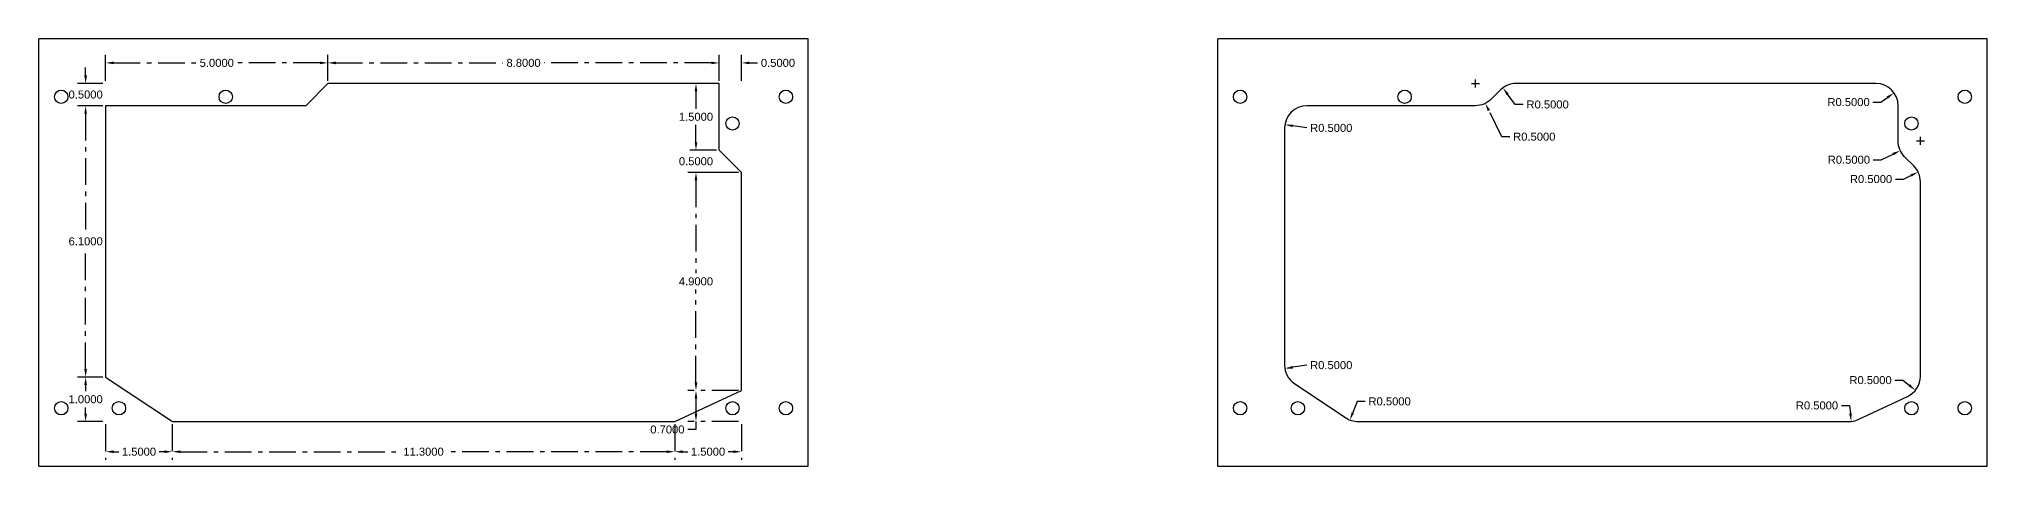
# Model space of a CAD drawing. Header units: millimetres. Extents: x 5 to 122, y 5 to 14.
# Drawn here: x 78.29 to 122.1, y 4.82 to 14.42 of the extents above; entities that cross this region are included whole.
import ezdxf

# ---------------------------------------------------------------- set-up
doc = ezdxf.new("R2010")
doc.units = ezdxf.units.MM
doc.header["$MEASUREMENT"] = 0
doc.linetypes.add('ACAD_ISO10W100', pattern=[18, 12, -3, 0, -3])
doc.layers.add('dim', color=3, linetype='ACAD_ISO10W100')
doc.layers.add('schita', color=2, linetype='Continuous')
doc.styles.get("Standard").update_dxf_attribs({"font": 'arial.ttf'})
doc.dimstyles.get("Standard").update_dxf_attribs({"dimtxt": 0.18, "dimasz": 0.18, "dimexe": 0.18, "dimexo": 0.0625, "dimgap": 0.09, "dimtad": 0, "dimtih": 1, "dimtoh": 1, "dimdec": 4, "dimzin": 0, "dimdsep": 46, "dimtxsty": 'Standard', "dimcen": 0.09, "dimadec": 0, "dimazin": 0, "dimtfac": 1, "dimtdec": 4, "dimtofl": 0, "dimtmove": 0, "dimatfit": 3, "dimfxl": 1, "dimtolj": 1, "dimtzin": 0, "dimarcsym": 0})

# ---------------------------------------------------------------- blocks, each defined once
blk = doc.blocks.new('*D22')
at = {"layer": 'dim', "color": 0, "lineweight": -2, "ltscale": 0.05, "transparency": 16777216}
for p, q in [((79.725, 12.919), (79.157, 12.919)), ((79.337, 12.739), (79.337, 10.051)), ((79.337, 6.999), (79.337, 9.687)), ((79.725, 6.819), (79.157, 6.819))]:
    blk.add_line(p, q, dxfattribs=at)
at = {"layer": 'dim', "color": 0, "ltscale": 0.05, "transparency": 16777216}
for points in [[(79.307, 12.739), (79.367, 12.739), (79.337, 12.919)], [(79.307, 6.999), (79.367, 6.999), (79.337, 6.819)]]:
    blk.add_solid(points, dxfattribs=at)
at = {"layer": 'dim', "color": 0, "ltscale": 0.05, "transparency": 16777216, "insert": (79.337, 9.869), "char_height": 0.18, "attachment_point": 5}
blk.add_mtext('\\A1;6.1000', dxfattribs=at)
blk = doc.blocks.new('*D23')
at = {"layer": 'dim', "color": 0, "lineweight": -2, "ltscale": 0.05, "transparency": 16777216}
for p, q in [((79.725, 6.819), (79.157, 6.819)), ((79.337, 6.639), (79.337, 6.501)), ((79.337, 5.999), (79.337, 6.137)), ((79.725, 5.819), (79.157, 5.819))]:
    blk.add_line(p, q, dxfattribs=at)
at = {"layer": 'dim', "color": 0, "ltscale": 0.05, "transparency": 16777216}
for points in [[(79.307, 6.639), (79.367, 6.639), (79.337, 6.819)], [(79.307, 5.999), (79.367, 5.999), (79.337, 5.819)]]:
    blk.add_solid(points, dxfattribs=at)
at = {"layer": 'dim', "color": 0, "ltscale": 0.05, "transparency": 16777216, "insert": (79.337, 6.319), "char_height": 0.18, "attachment_point": 5}
blk.add_mtext('\\A1;1.0000', dxfattribs=at)
blk = doc.blocks.new('*D24')
at = {"layer": 'dim', "color": 0, "lineweight": -2, "ltscale": 0.05, "transparency": 16777216}
for p, q in [((81.287, 5.756), (81.287, 4.96)), ((92.587, 5.756), (92.587, 4.96)), ((81.467, 5.14), (86.412, 5.14)), ((92.407, 5.14), (87.462, 5.14))]:
    blk.add_line(p, q, dxfattribs=at)
at = {"layer": 'dim', "color": 0, "ltscale": 0.05, "transparency": 16777216}
for points in [[(81.467, 5.17), (81.467, 5.11), (81.287, 5.14)], [(92.407, 5.17), (92.407, 5.11), (92.587, 5.14)]]:
    blk.add_solid(points, dxfattribs=at)
at = {"layer": 'dim', "color": 0, "ltscale": 0.05, "transparency": 16777216, "insert": (86.937, 5.14), "char_height": 0.18, "attachment_point": 5}
blk.add_mtext('\\A1;11.3000', dxfattribs=at)
blk = doc.blocks.new('*D16')
at = {"layer": 'dim', "color": 0, "lineweight": -2, "ltscale": 0.05, "transparency": 16777216}
for p, q in [((79.337, 13.599), (79.337, 13.779)), ((79.725, 13.419), (79.157, 13.419)), ((79.725, 12.919), (79.157, 12.919)), ((79.337, 12.739), (79.337, 12.559))]:
    blk.add_line(p, q, dxfattribs=at)
at = {"layer": 'dim', "color": 0, "ltscale": 0.05, "transparency": 16777216}
for points in [[(79.307, 13.599), (79.367, 13.599), (79.337, 13.419)], [(79.307, 12.739), (79.367, 12.739), (79.337, 12.919)]]:
    blk.add_solid(points, dxfattribs=at)
at = {"layer": 'dim', "color": 0, "ltscale": 0.05, "transparency": 16777216, "insert": (79.337, 13.169), "char_height": 0.18, "attachment_point": 5}
blk.add_mtext('\\A1;0.5000', dxfattribs=at)
blk = doc.blocks.new('*D17')
at = {"layer": 'dim', "color": 0, "lineweight": -2, "ltscale": 0.05, "transparency": 16777216}
for p, q in [((79.787, 5.756), (79.787, 4.96)), ((81.287, 5.756), (81.287, 4.96)), ((79.967, 5.14), (80.082, 5.14)), ((81.107, 5.14), (80.992, 5.14))]:
    blk.add_line(p, q, dxfattribs=at)
at = {"layer": 'dim', "color": 0, "ltscale": 0.05, "transparency": 16777216}
for points in [[(79.967, 5.17), (79.967, 5.11), (79.787, 5.14)], [(81.107, 5.17), (81.107, 5.11), (81.287, 5.14)]]:
    blk.add_solid(points, dxfattribs=at)
at = {"layer": 'dim', "color": 0, "ltscale": 0.05, "transparency": 16777216, "insert": (80.537, 5.14), "char_height": 0.18, "attachment_point": 5}
blk.add_mtext('\\A1;1.5000', dxfattribs=at)
blk = doc.blocks.new('*D18')
at = {"layer": 'dim', "color": 0, "lineweight": -2, "ltscale": 0.05, "transparency": 16777216}
for p, q in [((92.587, 5.756), (92.587, 4.96)), ((94.087, 5.756), (94.087, 4.96)), ((92.767, 5.14), (92.882, 5.14)), ((93.907, 5.14), (93.792, 5.14))]:
    blk.add_line(p, q, dxfattribs=at)
at = {"layer": 'dim', "color": 0, "ltscale": 0.05, "transparency": 16777216}
for points in [[(92.767, 5.17), (92.767, 5.11), (92.587, 5.14)], [(93.907, 5.17), (93.907, 5.11), (94.087, 5.14)]]:
    blk.add_solid(points, dxfattribs=at)
at = {"layer": 'dim', "color": 0, "ltscale": 0.05, "transparency": 16777216, "insert": (93.337, 5.14), "char_height": 0.18, "attachment_point": 5}
blk.add_mtext('\\A1;1.5000', dxfattribs=at)
blk = doc.blocks.new('*D25')
at = {"layer": 'dim', "color": 0, "lineweight": -2, "ltscale": 0.05, "transparency": 16777216}
for p, q in [((93.587, 13.481), (93.587, 14.061)), ((94.087, 13.481), (94.087, 14.061)), ((93.407, 13.881), (93.227, 13.881)), ((94.267, 13.881), (94.447, 13.881))]:
    blk.add_line(p, q, dxfattribs=at)
at = {"layer": 'dim', "color": 0, "ltscale": 0.05, "transparency": 16777216}
for points in [[(93.407, 13.911), (93.407, 13.851), (93.587, 13.881)], [(94.267, 13.911), (94.267, 13.851), (94.087, 13.881)]]:
    blk.add_solid(points, dxfattribs=at)
at = {"layer": 'dim', "color": 0, "ltscale": 0.05, "transparency": 16777216, "insert": (94.91, 13.881), "char_height": 0.18, "attachment_point": 5}
blk.add_mtext('\\A1;0.5000', dxfattribs=at)
blk = doc.blocks.new('*D26')
at = {"layer": 'dim', "color": 0, "lineweight": -2, "ltscale": 0.05, "transparency": 16777216}
for p, q in [((84.787, 13.481), (84.787, 14.061)), ((93.587, 13.481), (93.587, 14.061)), ((84.967, 13.881), (88.724, 13.881)), ((93.407, 13.881), (89.651, 13.881))]:
    blk.add_line(p, q, dxfattribs=at)
at = {"layer": 'dim', "color": 0, "ltscale": 0.05, "transparency": 16777216}
for points in [[(84.967, 13.911), (84.967, 13.851), (84.787, 13.881)], [(93.407, 13.911), (93.407, 13.851), (93.587, 13.881)]]:
    blk.add_solid(points, dxfattribs=at)
at = {"layer": 'dim', "color": 0, "ltscale": 0.05, "transparency": 16777216, "insert": (89.187, 13.881), "char_height": 0.18, "attachment_point": 5}
blk.add_mtext('\\A1;8.8000', dxfattribs=at)
blk = doc.blocks.new('*D19')
at = {"layer": 'dim', "color": 0, "lineweight": -2, "ltscale": 0.05, "transparency": 16777216}
for p, q in [((79.787, 13.481), (79.787, 14.061)), ((84.787, 13.481), (84.787, 14.061)), ((79.967, 13.881), (81.824, 13.881)), ((84.607, 13.881), (82.75, 13.881))]:
    blk.add_line(p, q, dxfattribs=at)
at = {"layer": 'dim', "color": 0, "ltscale": 0.05, "transparency": 16777216}
for points in [[(79.967, 13.911), (79.967, 13.851), (79.787, 13.881)], [(84.607, 13.911), (84.607, 13.851), (84.787, 13.881)]]:
    blk.add_solid(points, dxfattribs=at)
at = {"layer": 'dim', "color": 0, "ltscale": 0.05, "transparency": 16777216, "insert": (82.287, 13.881), "char_height": 0.18, "attachment_point": 5}
blk.add_mtext('\\A1;5.0000', dxfattribs=at)
blk = doc.blocks.new('*D27')
at = {"layer": 'dim', "color": 0, "lineweight": -2, "ltscale": 0.05, "transparency": 16777216}
for p, q in [((93.525, 13.419), (92.885, 13.419)), ((93.065, 13.239), (93.065, 12.851)), ((93.065, 12.099), (93.065, 12.487)), ((93.525, 11.919), (92.885, 11.919))]:
    blk.add_line(p, q, dxfattribs=at)
at = {"layer": 'dim', "color": 0, "ltscale": 0.05, "transparency": 16777216}
for points in [[(93.035, 13.239), (93.095, 13.239), (93.065, 13.419)], [(93.035, 12.099), (93.095, 12.099), (93.065, 11.919)]]:
    blk.add_solid(points, dxfattribs=at)
at = {"layer": 'dim', "color": 0, "ltscale": 0.05, "transparency": 16777216, "insert": (93.065, 12.669), "char_height": 0.18, "attachment_point": 5}
blk.add_mtext('\\A1;1.5000', dxfattribs=at)
blk = doc.blocks.new('*D20')
at = {"layer": 'dim', "color": 0, "lineweight": -2, "ltscale": 0.05, "transparency": 16777216}
for p, q in [((93.065, 12.099), (93.065, 12.279)), ((93.525, 11.919), (92.885, 11.919)), ((93.525, 11.419), (92.885, 11.419)), ((93.065, 11.239), (93.065, 11.059))]:
    blk.add_line(p, q, dxfattribs=at)
at = {"layer": 'dim', "color": 0, "ltscale": 0.05, "transparency": 16777216}
for points in [[(93.035, 12.099), (93.095, 12.099), (93.065, 11.919)], [(93.035, 11.239), (93.095, 11.239), (93.065, 11.419)]]:
    blk.add_solid(points, dxfattribs=at)
at = {"layer": 'dim', "color": 0, "ltscale": 0.05, "transparency": 16777216, "insert": (93.065, 11.669), "char_height": 0.18, "attachment_point": 5}
blk.add_mtext('\\A1;0.5000', dxfattribs=at)
blk = doc.blocks.new('*D28')
at = {"layer": 'dim', "color": 0, "lineweight": -2, "ltscale": 0.05, "transparency": 16777216}
for p, q in [((94.025, 11.419), (92.885, 11.419)), ((93.065, 11.239), (93.065, 9.151)), ((93.065, 6.699), (93.065, 8.787)), ((94.025, 6.519), (92.885, 6.519))]:
    blk.add_line(p, q, dxfattribs=at)
at = {"layer": 'dim', "color": 0, "ltscale": 0.05, "transparency": 16777216}
for points in [[(93.035, 11.239), (93.095, 11.239), (93.065, 11.419)], [(93.035, 6.699), (93.095, 6.699), (93.065, 6.519)]]:
    blk.add_solid(points, dxfattribs=at)
at = {"layer": 'dim', "color": 0, "ltscale": 0.05, "transparency": 16777216, "insert": (93.065, 8.969), "char_height": 0.18, "attachment_point": 5}
blk.add_mtext('\\A1;4.9000', dxfattribs=at)
blk = doc.blocks.new('*D21')
at = {"layer": 'dim', "color": 0, "lineweight": -2, "ltscale": 0.05, "transparency": 16777216}
for p, q in [((94.025, 6.519), (92.885, 6.519)), ((93.065, 6.339), (93.065, 5.999)), ((94.025, 5.819), (92.885, 5.819)), ((93.065, 5.819), (93.065, 5.639)), ((93.065, 5.639), (92.885, 5.639))]:
    blk.add_line(p, q, dxfattribs=at)
at = {"layer": 'dim', "color": 0, "ltscale": 0.05, "transparency": 16777216}
for points in [[(93.035, 6.339), (93.095, 6.339), (93.065, 6.519)], [(93.035, 5.999), (93.095, 5.999), (93.065, 5.819)]]:
    blk.add_solid(points, dxfattribs=at)
at = {"layer": 'dim', "color": 0, "ltscale": 0.05, "transparency": 16777216, "insert": (92.422, 5.639), "char_height": 0.18, "attachment_point": 5}
blk.add_mtext('\\A1;0.7000', dxfattribs=at)
blk = doc.blocks.new('*D29')
at = {"layer": 'dim', "color": 0, "lineweight": -2, "ltscale": 0.05, "transparency": 16777216}
for p, q in [((110.508, 13.419), (110.688, 13.419)), ((110.598, 13.329), (110.598, 13.509)), ((111.192, 12.222), (110.9, 12.81)), ((111.372, 12.222), (111.192, 12.222))]:
    blk.add_line(p, q, dxfattribs=at)
at = {"layer": 'dim', "color": 0, "ltscale": 0.05, "transparency": 16777216}
blk.add_solid([(110.927, 12.823), (110.873, 12.796), (110.82, 12.971)], dxfattribs=at)
at = {"layer": 'dim', "color": 0, "ltscale": 0.05, "transparency": 16777216, "insert": (111.921, 12.222), "char_height": 0.18, "attachment_point": 5}
blk.add_mtext('\\A1;R0.5000', dxfattribs=at)
blk = doc.blocks.new('*D30')
at = {"layer": 'dim', "color": 0, "lineweight": -2, "ltscale": 0.05, "transparency": 16777216}
blk.add_line((106.805, 12.419), (106.488, 12.467), dxfattribs=at)
at = {"layer": 'dim', "color": 0, "ltscale": 0.05, "transparency": 16777216}
blk.add_solid([(106.493, 12.496), (106.484, 12.437), (106.31, 12.493)], dxfattribs=at)
at = {"layer": 'dim', "color": 0, "ltscale": 0.05, "transparency": 16777216, "insert": (107.354, 12.419), "char_height": 0.18, "attachment_point": 5}
blk.add_mtext('\\A1;R0.5000', dxfattribs=at)
blk = doc.blocks.new('*D31')
at = {"layer": 'dim', "color": 0, "lineweight": -2, "ltscale": 0.05, "transparency": 16777216}
blk.add_line((106.805, 7.086), (106.488, 7.039), dxfattribs=at)
at = {"layer": 'dim', "color": 0, "ltscale": 0.05, "transparency": 16777216}
blk.add_solid([(106.484, 7.068), (106.493, 7.009), (106.31, 7.012)], dxfattribs=at)
at = {"layer": 'dim', "color": 0, "ltscale": 0.05, "transparency": 16777216, "insert": (107.354, 7.086), "char_height": 0.18, "attachment_point": 5}
blk.add_mtext('\\A1;R0.5000', dxfattribs=at)
blk = doc.blocks.new('*D32')
at = {"layer": 'dim', "color": 0, "lineweight": -2, "ltscale": 0.05, "transparency": 16777216}
for p, q in [((107.938, 6.271), (107.84, 6.021)), ((108.118, 6.271), (107.938, 6.271))]:
    blk.add_line(p, q, dxfattribs=at)
at = {"layer": 'dim', "color": 0, "ltscale": 0.05, "transparency": 16777216}
blk.add_solid([(107.812, 6.031), (107.868, 6.01), (107.775, 5.853)], dxfattribs=at)
at = {"layer": 'dim', "color": 0, "ltscale": 0.05, "transparency": 16777216, "insert": (108.667, 6.271), "char_height": 0.18, "attachment_point": 5}
blk.add_mtext('\\A1;R0.5000', dxfattribs=at)
blk = doc.blocks.new('*D33')
at = {"layer": 'dim', "color": 0, "lineweight": -2, "ltscale": 0.05, "transparency": 16777216}
for p, q in [((118.83, 6.18), (119.01, 6.18)), ((119.01, 6.18), (119.03, 6.001))]:
    blk.add_line(p, q, dxfattribs=at)
at = {"layer": 'dim', "color": 0, "ltscale": 0.05, "transparency": 16777216}
blk.add_solid([(119.06, 6.004), (119, 5.998), (119.05, 5.822)], dxfattribs=at)
at = {"layer": 'dim', "color": 0, "ltscale": 0.05, "transparency": 16777216, "insert": (118.28, 6.18), "char_height": 0.18, "attachment_point": 5}
blk.add_mtext('\\A1;R0.5000', dxfattribs=at)
blk = doc.blocks.new('*D34')
at = {"layer": 'dim', "color": 0, "lineweight": -2, "ltscale": 0.05, "transparency": 16777216}
for p, q in [((120.034, 6.749), (120.214, 6.749)), ((120.214, 6.749), (120.353, 6.636))]:
    blk.add_line(p, q, dxfattribs=at)
at = {"layer": 'dim', "color": 0, "ltscale": 0.05, "transparency": 16777216}
blk.add_solid([(120.372, 6.659), (120.335, 6.613), (120.493, 6.523)], dxfattribs=at)
at = {"layer": 'dim', "color": 0, "ltscale": 0.05, "transparency": 16777216, "insert": (119.484, 6.749), "char_height": 0.18, "attachment_point": 5}
blk.add_mtext('\\A1;R0.5000', dxfattribs=at)
blk = doc.blocks.new('*D35')
at = {"layer": 'dim', "color": 0, "lineweight": -2, "ltscale": 0.05, "transparency": 16777216}
for p, q in [((120.046, 11.269), (120.226, 11.269)), ((120.226, 11.269), (120.394, 11.35))]:
    blk.add_line(p, q, dxfattribs=at)
at = {"layer": 'dim', "color": 0, "ltscale": 0.05, "transparency": 16777216}
blk.add_solid([(120.381, 11.377), (120.406, 11.323), (120.556, 11.427)], dxfattribs=at)
at = {"layer": 'dim', "color": 0, "ltscale": 0.05, "transparency": 16777216, "insert": (119.496, 11.269), "char_height": 0.18, "attachment_point": 5}
blk.add_mtext('\\A1;R0.5000', dxfattribs=at)
blk = doc.blocks.new('*D36')
at = {"layer": 'dim', "color": 0, "lineweight": -2, "ltscale": 0.05, "transparency": 16777216}
for p, q in [((120.515, 12.126), (120.695, 12.126)), ((120.605, 12.036), (120.605, 12.216)), ((119.547, 11.703), (119.727, 11.703)), ((119.727, 11.703), (119.992, 11.831))]:
    blk.add_line(p, q, dxfattribs=at)
at = {"layer": 'dim', "color": 0, "ltscale": 0.05, "transparency": 16777216}
blk.add_solid([(119.979, 11.858), (120.005, 11.804), (120.154, 11.909)], dxfattribs=at)
at = {"layer": 'dim', "color": 0, "ltscale": 0.05, "transparency": 16777216, "insert": (118.997, 11.703), "char_height": 0.18, "attachment_point": 5}
blk.add_mtext('\\A1;R0.5000', dxfattribs=at)
blk = doc.blocks.new('*D37')
at = {"layer": 'dim', "color": 0, "lineweight": -2, "ltscale": 0.05, "transparency": 16777216}
for p, q in [((119.539, 12.999), (119.719, 12.999)), ((119.719, 12.999), (119.867, 13.103))]:
    blk.add_line(p, q, dxfattribs=at)
at = {"layer": 'dim', "color": 0, "ltscale": 0.05, "transparency": 16777216}
blk.add_solid([(119.849, 13.127), (119.884, 13.078), (120.014, 13.206)], dxfattribs=at)
at = {"layer": 'dim', "color": 0, "ltscale": 0.05, "transparency": 16777216, "insert": (118.99, 12.999), "char_height": 0.18, "attachment_point": 5}
blk.add_mtext('\\A1;R0.5000', dxfattribs=at)
blk = doc.blocks.new('*D38')
at = {"layer": 'dim', "color": 0, "lineweight": -2, "ltscale": 0.05, "transparency": 16777216}
for p, q in [((111.492, 12.946), (111.322, 13.176)), ((111.672, 12.946), (111.492, 12.946))]:
    blk.add_line(p, q, dxfattribs=at)
at = {"layer": 'dim', "color": 0, "ltscale": 0.05, "transparency": 16777216}
blk.add_solid([(111.346, 13.194), (111.297, 13.158), (111.215, 13.321)], dxfattribs=at)
at = {"layer": 'dim', "color": 0, "ltscale": 0.05, "transparency": 16777216, "insert": (112.221, 12.946), "char_height": 0.18, "attachment_point": 5}
blk.add_mtext('\\A1;R0.5000', dxfattribs=at)

msp = doc.modelspace()

# ---------------------------------------------------------------- linework, layer by layer
at = {"layer": 'schita', "ltscale": 0.05}
for p, q in [((95.58715, 14.4189), (78.28715, 14.4189)), ((78.28715, 4.8189), (78.28715, 14.4189)), ((95.58715, 4.8189), (95.58715, 14.4189)), ((122.10478, 14.4189), (104.80478, 14.4189)), ((104.80478, 4.8189), (104.80478, 14.4189)), ((122.10478, 4.8189), (122.10478, 14.4189)), ((78.28715, 4.8189), (95.58715, 4.8189)), ((104.80478, 4.8189), (122.10478, 4.8189))]:
    msp.add_line(p, q, dxfattribs=at)
msp.add_lwpolyline([(93.58715, 11.9189), (93.58715, 11.95741), (93.58715, 13.4189), (84.78715, 13.4189), (84.28715, 12.9189), (79.78715, 12.9189), (79.78715, 9.6189), (79.78715, 6.8189), (81.28715, 5.8189), (92.58715, 5.8189), (94.08715, 6.5189), (94.08715, 11.09139), (94.08715, 11.4189)], close=True, dxfattribs=at)
msp.add_lwpolyline([(120.25123, 11.77245, -0.19891237), (120.10478, 12.126), (120.10478, 12.9189, 0.41421356), (119.60478, 13.4189), (111.51189, 13.4189, 0.19891237), (111.15833, 13.27245), (110.95123, 13.06534, -0.19891237), (110.59767, 12.9189), (106.80478, 12.9189, 0.41421356), (106.30478, 12.4189), (106.30478, 9.6189), (106.30478, 7.08649, 0.25076489), (106.52743, 6.67046), (107.67882, 5.90287, 0.14806874), (107.95617, 5.8189), (118.99385, 5.8189, 0.10959241), (119.2053, 5.8658), (120.31622, 6.38424, 0.29139345), (120.60478, 6.83733), (120.60478, 11.09139), (120.60478, 11.21179, 0.19891237), (120.45833, 11.56534)], format="xyb", close=True, dxfattribs=at)
for centre in [(78.78715, 13.1189), (82.48715, 13.1189), (95.08715, 13.1189), (105.30478, 13.1189), (109.00478, 13.1189), (121.60478, 13.1189), (93.88715, 12.5189), (120.40478, 12.5189), (78.78715, 6.1189), (80.08715, 6.1189), (93.88715, 6.1189), (95.08715, 6.1189), (105.30478, 6.1189), (106.60478, 6.1189), (120.40478, 6.1189), (121.60478, 6.1189)]:
    msp.add_circle(centre, 0.15, dxfattribs=at)

# ---------------------------------------------------------------- dimensions: what is measured, and where the dimension line sits
at = {"layer": 'dim', "ltscale": 0.05}
for base, p1, p2, picture, middle in [((79.78715, 13.8807), (84.78715, 13.4189), (79.78715, 13.4189), '*D19', (82.28715, 13.8807)), ((84.78715, 13.8807), (93.58715, 13.4189), (84.78715, 13.4189), '*D26', (89.18715, 13.8807)), ((79.78715, 5.14045), (81.28715, 5.8189), (79.78715, 5.8189), '*D17', (80.53715, 5.14045)), ((92.58715, 5.14045), (81.28715, 5.8189), (92.58715, 5.8189), '*D24', (86.93715, 5.14045)), ((94.08715, 5.14045), (92.58715, 5.8189), (94.08715, 5.8189), '*D18', (93.33715, 5.14045))]:
    dim = msp.add_linear_dim(base=base, p1=p1, p2=p2, dimstyle='Standard', dxfattribs=at)
    dim.commit()
    dim.dimension.update_dxf_attribs({"geometry": picture, "text_midpoint": middle})
dim = msp.add_linear_dim(base=(94.08715, 13.8807), p1=(93.58715, 13.4189), p2=(94.08715, 13.4189), dimstyle='Standard', dxfattribs=at)
dim.commit()
dim.dimension.update_dxf_attribs({"geometry": '*D25', "text_midpoint": (94.91047, 13.8807), "dimtype": 160})
for base, p1, p2, picture, middle in [((79.33708, 13.4189), (79.78715, 12.9189), (79.78715, 13.4189), '*D16', (79.33708, 13.1689)), ((93.06497, 11.9189), (93.58715, 13.4189), (93.58715, 11.9189), '*D27', (93.06497, 12.6689)), ((93.06497, 11.4189), (93.58715, 11.9189), (93.58715, 11.4189), '*D20', (93.06497, 11.6689)), ((93.06497, 6.5189), (94.08715, 11.4189), (94.08715, 6.5189), '*D28', (93.06497, 8.9689)), ((93.06497, 5.8189), (94.08715, 6.5189), (94.08715, 5.8189), '*D21', (92.42165, 5.6389))]:
    dim = msp.add_linear_dim(base=base, p1=p1, p2=p2, angle=90, dimstyle='Standard', dxfattribs=at)
    dim.commit()
    dim.dimension.update_dxf_attribs({"geometry": picture, "text_midpoint": middle})
for center, mpoint, picture, middle in [((110.59767, 13.4189), (110.81996, 12.97103), '*D29', (111.92113, 12.22211)), ((111.51189, 12.9189), (111.2146, 13.32092), '*D38', (112.22123, 12.94609)), ((119.60478, 12.9189), (120.01389, 13.20634), '*D37', (118.98988, 12.99938)), ((106.80478, 12.4189), (106.31036, 12.49342), '*D30', (106.80478, 12.4189)), ((120.60478, 12.126), (120.15439, 11.90886), '*D36', (118.99747, 11.70278)), ((120.10478, 11.21179), (120.55596, 11.42728), '*D35', (119.4961, 11.26947)), ((106.80478, 7.08649), (106.31036, 7.01197), '*D31', (106.80478, 7.08649)), ((120.10478, 6.83733), (120.49328, 6.52258), '*D34', (119.48411, 6.7492)), ((107.95617, 6.3189), (107.77538, 5.85272), '*D32', (108.66711, 6.27116)), ((118.99385, 6.3189), (119.05045, 5.82211), '*D33', (118.28025, 6.1798))]:
    dim = msp.add_radius_dim(center=center, mpoint=mpoint, dimstyle='Standard', dxfattribs=at)
    dim.commit()
    dim.dimension.update_dxf_attribs({"geometry": picture, "text_midpoint": middle, "dimtype": 164})
for base, p1, p2, picture, middle in [((79.33708, 6.8189), (79.78715, 12.9189), (79.78715, 6.8189), '*D22', (79.33708, 9.8689)), ((79.33708, 5.8189), (79.78715, 6.8189), (79.78715, 5.8189), '*D23', (79.33708, 6.3189))]:
    dim = msp.add_linear_dim(base=base, p1=p1, p2=p2, angle=90, dimstyle='Standard', dxfattribs=at)
    dim.commit()
    dim.dimension.update_dxf_attribs({"geometry": picture, "text_midpoint": middle, "dimtype": 160})

doc.saveas('drawing.dxf')
